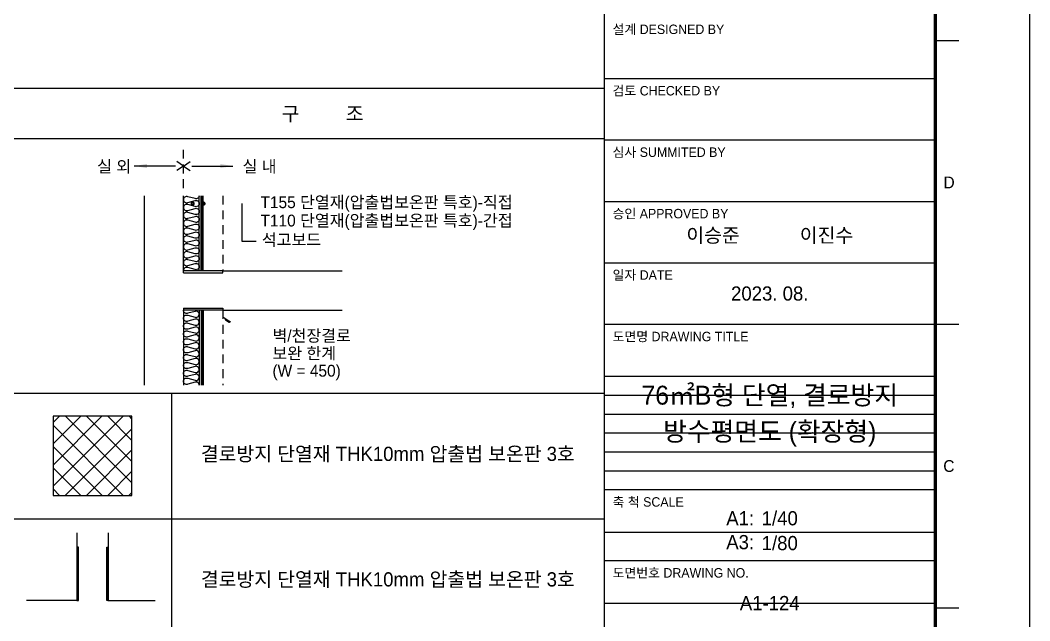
# Model space of a CAD drawing. Header units: millimetres. Extents: x -24416 to 92204, y -190080 to 23760.
# Drawn here: x 75252 to 83794, y -19190 to -14107 of the extents above; entities that cross this region are included whole.
import ezdxf
from ezdxf.enums import TextEntityAlignment as Align

# ---------------------------------------------------------------- set-up
doc = ezdxf.new("R2010")
doc.units = ezdxf.units.MM
doc.header["$LTSCALE"] = 50
doc.linetypes.add('AUDIT_D_220706163347-0', pattern=[0])
doc.linetypes.add('HID', pattern=[2.5, 1.5, -1])
doc.layers.get('defpoints').update_dxf_attribs({"color": 139})
for name, color, linetype in [('00-FORM TEX', 3, 'Continuous'), ('AA-BORD-FORM', 7, 'Continuous'), ('AA-BORD-TEXT', 3, 'Continuous'), ('BANG', 7, 'Continuous'), ('COL', 2, 'Continuous'), ('DIM', 7, 'AUDIT_D_220706163347-0'), ('dim-units', 7, 'Continuous'), ('FIN', 6, 'Continuous'), ('h1', 6, 'HID'), ('INS', 252, 'Continuous'), ('itxt', 7, 'Continuous'), ('lea', 4, 'Continuous'), ('TEXT', 3, 'Continuous'), ('단열재범위', 4, 'Continuous'), ('상부단열H', 5, 'Continuous')]:
    doc.layers.add(name, color=color, linetype=linetype)
doc.styles.add('HAUD01', font='Dotum.ttf')
doc.styles.add('돋움', font='Dotum.ttf')

# ---------------------------------------------------------------- blocks, each defined once
blk = doc.blocks.new('XR-FORM 청주월명')
at = {"layer": 'AA-BORD-FORM', "color": 2}
for p, q in [((751, 577), (751, 17)), ((821, 237), (826, 237)), ((821, 177), (826, 177)), ((821, 117), (826, 117))]:
    blk.add_line(p, q, dxfattribs=at)
at = {"layer": 'AA-BORD-FORM', "color": 3}
for p, q in [((751, 229), (821, 229)), ((751, 216), (821, 216)), ((751, 203), (821, 203)), ((751, 190), (821, 190)), ((751, 177), (821, 177)), ((751, 142), (821, 142)), ((751, 127), (821, 127))]:
    blk.add_line(p, q, dxfattribs=at)
at = {"layer": 'AA-BORD-FORM', "color": 1}
blk.add_lwpolyline([(0, 0), (841, 0), (841, 594), (0, 594)], close=True, dxfattribs=at)
at = {"layer": 'AA-BORD-FORM', "color": 2, "const_width": 0.682}
blk.add_lwpolyline([(21, 17), (21, 577), (821, 577), (821, 17)], close=True, dxfattribs=at)
at = {"layer": 'defpoints'}
for p, q in [((751, 166), (821, 166)), ((751, 162), (821, 162)), ((751, 158), (821, 158)), ((751, 154), (821, 154)), ((751, 150), (821, 150)), ((751, 146), (821, 146)), ((751, 133), (821, 133)), ((751, 118), (821, 118))]:
    blk.add_line(p, q, dxfattribs=at)
at = {"layer": 'AA-BORD-TEXT', "color": 3, "style": 'HAUD01'}
for s, p in [('설계 DESIGNED BY', (752.75, 238.4)), ('검토 CHECKED BY', (752.75, 225.4)), ('심사 SUMMITED BY', (752.75, 212.4)), ('승인 APPROVED BY', (752.75, 199.4)), ('일자 DATE', (752.75, 186.4)), ('도면명 DRAWING TITLE', (752.75, 173.4)), ('축 척 SCALE', (752.75, 138.4)), ('도면번호 DRAWING NO.', (752.75, 123.4))]:
    blk.add_text(s, height=2, rotation=360, dxfattribs=at).set_placement(p)
at = {"layer": 'AA-BORD-TEXT', "color": 7, "style": 'HAUD01'}
for s, p in [('D', (823.93, 207)), ('C', (823.88, 147))]:
    blk.add_text(s, height=2.5, dxfattribs=at).set_placement(p, align=Align.MIDDLE_CENTER)
at = {"layer": 'AA-BORD-TEXT', "color": 3, "style": 'HAUD01'}
for s, p in [('이승준', (774, 195.82)), ('이진수', (798, 195.82)), ('2023. 08.', (786, 183.5))]:
    blk.add_text(s, height=3, rotation=0, dxfattribs=at).set_placement(p, align=Align.MIDDLE_CENTER)
at = {"layer": 'AA-BORD-TEXT', "style": 'HAUD01'}
for s, p in [('A1:', (776.8, 134.45)), ('A3:', (776.8, 129.4))]:
    blk.add_text(s, height=3, dxfattribs=at).set_placement(p)
blk = doc.blocks.new('arrow')
at = {"layer": 'dim-units'}
blk.add_solid([(0, 0), (-2, 0.33), (-2, -0.33)], dxfattribs=at)
blk = doc.blocks.new('insul1')
blk.add_lwpolyline([(0, 0, 0.480617), (0.1, 0.2), (0, 0.8, -1.249969), (0.3, 0.8), (0.2, 0.2, 0.480617), (0.3, 0, 0.480617)], format="xyb")
blk = doc.blocks.new('A$C58180E1C')
at = {"layer": '상부단열H'}
h = blk.add_hatch(dxfattribs=at)
h.set_pattern_fill('ANSI37', color=256, scale=40, style=0)
h.set_pattern_definition([(45, (-25238.57, 2771.32), (-89.80256, 89.80256), []), (135, (-25238.57, 2771.32), (-89.80256, -89.80256), [])])
h.paths.add_polyline_path([(2333.3, 5621.2), (2333.3, 4954.5), (3000, 4954.5), (3000, 5621.2)])
for points in [[(3569.7, 7487.8, -0.524931), (3533.5, 7462.9), (3472.5, 7479.4, 0.524856), (3436.3, 7454.5, 0.524856), (3472.5, 7429.5), (3533.5, 7446.1, -1.449198), (3533.5, 7396.2), (3472.5, 7412.7, 0.524856), (3436.3, 7387.8, 0.524856), (3472.5, 7362.9), (3533.5, 7379.4, -1.449198), (3533.5, 7329.5), (3472.5, 7346.1, 0.524856), (3436.3, 7321.1, 0.524856), (3472.5, 7296.2), (3533.5, 7312.7, -1.449198), (3533.5, 7262.9), (3472.5, 7279.4, 0.524856), (3436.3, 7254.5, 0.524856), (3472.5, 7229.5), (3533.5, 7246.1, -1.449198), (3533.5, 7196.2), (3472.5, 7212.7, 0.524856), (3436.3, 7187.8, 0.524856), (3472.5, 7162.9), (3533.5, 7179.4, -1.449198), (3533.5, 7129.5), (3472.5, 7146.1, 0.524856), (3436.3, 7121.1, 0.524856), (3472.5, 7096.2), (3533.5, 7112.7, -1.449198), (3533.5, 7062.9), (3472.5, 7079.4, 0.524856), (3436.3, 7054.5, 0.524856), (3472.5, 7029.5), (3533.5, 7046.1, -1.449198), (3533.5, 6996.2), (3472.5, 7012.7, 0.524856), (3436.3, 6987.8, 0.524856), (3472.5, 6962.9), (3533.5, 6979.4, -1.449198), (3533.5, 6929.5), (3472.5, 6946.1, 0.524856), (3436.3, 6921.1, 0.524856), (3472.5, 6896.2), (3533.5, 6912.7, -1.449198), (3533.5, 6862.9), (3472.5, 6879.4, 0.524856), (3436.3, 6854.5, 0.017241), (3436.4, 6852.6)], [(3569.7, 5884.1, 0.524929), (3533.5, 5909), (3472.5, 5892.5, -0.524856), (3436.3, 5917.4, -0.524856), (3472.5, 5942.4), (3533.5, 5925.8, 1.449198), (3533.5, 5975.7), (3472.5, 5959.2, -0.524856), (3436.3, 5984.1, -0.524856), (3472.5, 6009), (3533.5, 5992.5, 1.449198), (3533.5, 6042.4), (3472.5, 6025.8, -0.524856), (3436.3, 6050.8, -0.524856), (3472.5, 6075.7), (3533.5, 6059.2, 1.449198), (3533.5, 6109), (3472.5, 6092.5, -0.524856), (3436.3, 6117.4, -0.524856), (3472.5, 6142.4), (3533.5, 6125.8, 1.449198), (3533.5, 6175.7), (3472.5, 6159.2, -0.524856), (3436.3, 6184.1, -0.524856), (3472.5, 6209), (3533.5, 6192.5, 1.449198), (3533.5, 6242.4), (3472.5, 6225.8, -0.524856), (3436.3, 6250.8, -0.524856), (3472.5, 6275.7), (3533.5, 6259.2, 1.449198), (3533.5, 6309), (3472.5, 6292.5, -0.524856), (3436.3, 6317.4, -0.524856), (3472.5, 6342.4), (3533.5, 6325.8, 1.449198), (3533.5, 6375.7), (3472.5, 6359.2, -0.524856), (3436.3, 6384.1, -0.524856), (3472.5, 6409), (3533.5, 6392.5, 1.449198), (3533.5, 6442.4), (3472.5, 6425.8, -0.524856), (3436.3, 6450.8, -0.524856), (3472.5, 6475.7), (3533.5, 6459.2, 1.449198), (3533.5, 6509), (3472.5, 6492.5, -0.524856), (3436.3, 6517.4, -0.017241), (3436.4, 6519.3)]]:
    blk.add_lwpolyline(points, format="xyb")
at = {"layer": 'BANG'}
blk.add_line((666.7, 4753.5), (6996, 4753.5), dxfattribs=at)
at = {"layer": 'COL'}
for p, q in [((3103, 7487.8), (3103, 5884.1)), ((3436.3, 6835.9), (3436.3, 7487.8)), ((3436.3, 6835.9), (3769.7, 6835.9)), ((3769.7, 6852.6), (4779.8, 6852.6)), ((3769.7, 6835.9), (3769.7, 6852.6)), ((3436.3, 6535.9), (3436.3, 5884.1)), ((3436.3, 6535.9), (3769.7, 6535.9)), ((3769.7, 6535.9), (3769.7, 6519.3)), ((3769.7, 6519.3), (4779.8, 6519.3)), ((3769.7, 6519.3), (4779.8, 6519.3)), ((2533.3, 4634.2), (2533.3, 4513.5)), ((2800, 4634.2), (2800, 4513.5)), ((2533.3, 4061.2), (2109.1, 4061.2)), ((2800, 4061.2), (3195.3, 4061.2))]:
    blk.add_line(p, q, dxfattribs=at)
for points in [[(2533.3, 4061.2), (2546.7, 4061.2), (2546.7, 4513.5), (2533.3, 4513.5)], [(2800, 4061.2), (2786.7, 4061.2), (2786.7, 4513.5), (2800, 4513.5)]]:
    blk.add_lwpolyline(points, dxfattribs=at)
at = {"layer": 'dim-units', "linetype": 'HID'}
blk.add_line((3436.3, 7552), (3436.3, 7925.9), dxfattribs=at)
at = {"layer": 'dim-units'}
for p, q in [((3367.1, 7738.9), (3019.5, 7738.9)), ((3505.5, 7738.9), (3853.1, 7738.9))]:
    blk.add_line(p, q, dxfattribs=at)
for points in [[(3436.3, 7738.9), (3380.9, 7776.3)], [(3436.3, 7738.9), (3491.7, 7776.3)], [(3436.3, 7738.9), (3380.9, 7701.6)], [(3436.3, 7738.9), (3491.7, 7701.6)]]:
    blk.add_lwpolyline(points, dxfattribs=at)
at = {"layer": 'FIN'}
for p, q in [((3569.7, 6852.6), (3569.7, 7487.8)), ((3586.3, 6852.6), (3586.3, 7487.8)), ((3589.7, 6852.6), (3589.7, 7487.8)), ((3593, 6852.6), (3593, 7487.8)), ((3596.3, 6852.6), (3596.3, 7487.8)), ((3599.7, 6852.6), (3599.7, 7487.8)), ((3603, 6852.6), (3603, 7487.8)), ((3569.7, 6519.3), (3569.7, 5884.1)), ((3586.3, 6519.3), (3586.3, 5884.1)), ((3589.7, 6519.3), (3589.7, 5884.1)), ((3593, 6519.3), (3593, 5884.1)), ((3596.3, 6519.3), (3596.3, 5884.1)), ((3599.7, 6519.3), (3599.7, 5884.1)), ((3603, 6519.3), (3603, 5884.1))]:
    blk.add_line(p, q, dxfattribs=at)
at = {"layer": 'h1'}
for p, q in [((3769.7, 7487.8), (3769.7, 6852.6)), ((3769.7, 6519.3), (3769.7, 5884.1))]:
    blk.add_line(p, q, dxfattribs=at)
at = {"layer": 'itxt'}
for p, q in [((0, 8398), (6996, 8398)), ((6996, 8398), (6996, 2629.1)), ((3333.3, 5815.7), (3333.3, 2629.1))]:
    blk.add_line(p, q, dxfattribs=at)
for points in [[(0, 7971.3), (6996, 7971.3)], [(0, 5815.7), (6996, 5815.7)]]:
    blk.add_lwpolyline(points, dxfattribs=at)
blk.add_lwpolyline([(2333.3, 4949.7), (3000, 4949.7), (3000, 5621.2), (2333.3, 5621.2)], close=True, dxfattribs=at)
at = {"layer": 'lea'}
for p, q in [((3933.1, 7101), (3933.1, 7421)), ((4051.2, 7101), (3933.1, 7101))]:
    blk.add_line(p, q, dxfattribs=at)
for points in [[(3523.4, 7421, 16, 16, -1), (3503.4, 7421, 16, 16, -1), (3523.4, 7421, 0, 0, 0), (3959.3, 7421, 0, 0, 0), (3959.3, 7421, 0, 0, 0)], [(3615.3, 7421, 16, 16, -1), (3595.3, 7421, 16, 16, -1), (3615.3, 7421, 0, 0, 0), (4051.2, 7421, 0, 0, 0), (4051.2, 7421, 0, 0, 0)], [(3769.7, 6466.7, 0, 40, 0), (3824.3, 6408.3, 0, 0, 0), (4012, 6294, 0, 0, 0), (4166.6, 6294, 0, 0, 0)]]:
    blk.add_lwpolyline(points, format="xyseb", dxfattribs=at)
at = {"layer": '단열재범위'}
for p, q in [((3769.7, 6852.6), (3436.3, 6852.6)), ((3769.7, 6519.3), (3436.3, 6519.3)), ((2533.3, 4513.5), (2533.3, 4061.2)), ((2800, 4513.5), (2800, 4061.2))]:
    blk.add_line(p, q, dxfattribs=at)
at = {"layer": 'DIM'}
for p, xscale, yscale, zscale, rotation in [((3019.5, 7738.9), 53.33333333333358, 53.33333333333358, 53.33333333333358, 180.0000000001249), ((3853.1, 7738.9), -53.33333333333358, 53.33333333333722, 53.33333333333335, 180)]:
    blk.add_blockref('arrow', p, dxfattribs=dict(at, xscale=xscale, yscale=yscale, zscale=zscale, rotation=rotation))
at = {"layer": 'INS', "xscale": 8.000000000000028, "yscale": 8.000000000000028, "zscale": 8.000000000000028, "rotation": 90, "row_count": 1, "column_count": 188, "row_spacing": 4.293440603042616e-16, "column_spacing": 2.400000000000009}
for p in [(2546.7, 4061.2), (2794.7, 4061.2)]:
    blk.add_blockref('insul1', p, dxfattribs=at)
at = {"layer": 'itxt', "linetype": 'Continuous', "style": '돋움'}
for s, p in [('실 외', (2705.3, 7735.1)), ('실 내', (3935.6, 7735.1))]:
    blk.add_text(s, height=100, dxfattribs=at).set_placement(p, align=Align.MIDDLE_LEFT)
for s, p in [('T155 단열재(압출법보온판 특호)-직접', (4087.5, 7382.4)), ('T110 단열재(압출법보온판 특호)-간접', (4087.5, 7227.2)), ('석고보드', (4099, 7064.9)), ('벽/천장결로', (4188.9, 6252.8)), ('보완 한계', (4188.9, 6103.9)), ('(W = 450)', (4188.9, 5956.5))]:
    blk.add_text(s, height=100, dxfattribs=at).set_placement(p)
at = {"layer": 'TEXT', "style": '돋움'}
for s, p in [('구         조', (4613, 8181.5)), ('결로방지 단열재 THK10mm 압출법 보온판 3호', (5164.7, 5303)), ('결로방지 단열재 THK10mm 압출법 보온판 3호', (5164.7, 4240.8))]:
    blk.add_text(s, height=120, dxfattribs=at).set_placement(p, align=Align.MIDDLE_CENTER)

msp = doc.modelspace()

# ---------------------------------------------------------------- block references
at = {"xscale": 40, "yscale": 40, "zscale": 40}
msp.add_blockref('XR-FORM 청주월명', (50153.9, -23760), dxfattribs=at)
msp.add_blockref('A$C58180E1C', (73197.9, -23080))

# ---------------------------------------------------------------- texts
at = {"layer": '00-FORM TEX', "color": 3, "style": 'HAUD01'}
for s, p in [('76㎡B형 단열, 결로방지', (81593.9, -17280)), ('방수평면도 (확장형)', (81593.9, -17600))]:
    msp.add_text(s, height=160, dxfattribs=at).set_placement(p, align=Align.MIDDLE)
at = {"layer": '00-FORM TEX', "style": 'HAUD01'}
for s, p in [('1/40', (81525.8, -18382.1)), ('1/80', (81525.8, -18592))]:
    msp.add_text(s, height=120, dxfattribs=at).set_placement(p)
msp.add_text('A1-124', height=120, dxfattribs=at).set_placement((81593.9, -19040), align=Align.MIDDLE_CENTER)

doc.saveas('drawing.dxf')
